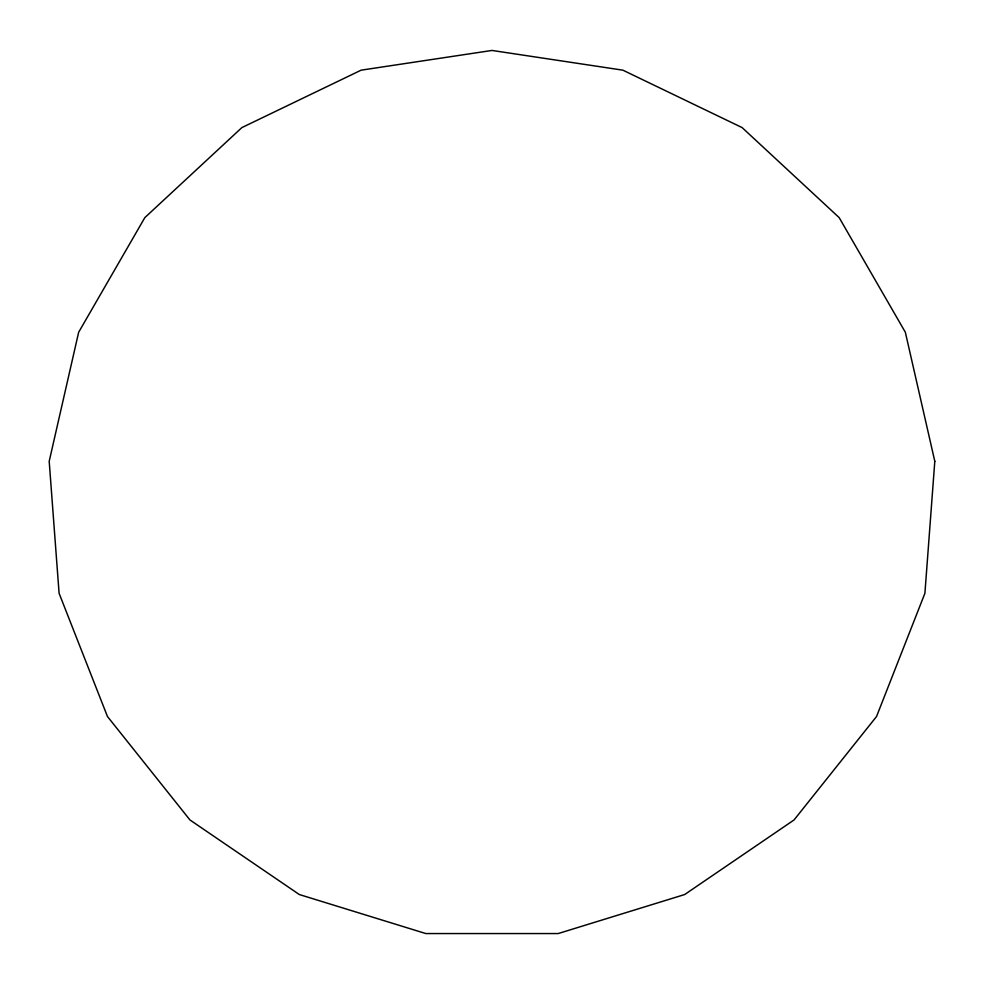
<?xml version="1.0" encoding="UTF-8"?>
<svg xmlns="http://www.w3.org/2000/svg" width="984" height="984" viewBox="0 0 984 984"><rect width="100%" height="100%" fill="white"/><g stroke="black" fill="none" stroke-linecap="round" stroke-linejoin="round"><path stroke-width="1.48" d="M934.8 461.299L924.911 593.291L876.547 716.5L794.026 819.979L684.667 894.542L558.186 933.558L425.814 933.558L299.333 894.542L189.973 819.979L107.453 716.5L59.089 593.291L49.2 461.299L78.659 332.248L144.833 217.624L241.867 127.6L361.116 70.171L492 50.442L622.884 70.171L742.133 127.6L839.168 217.624L905.341 332.248L934.8 461.299"/></g></svg>
